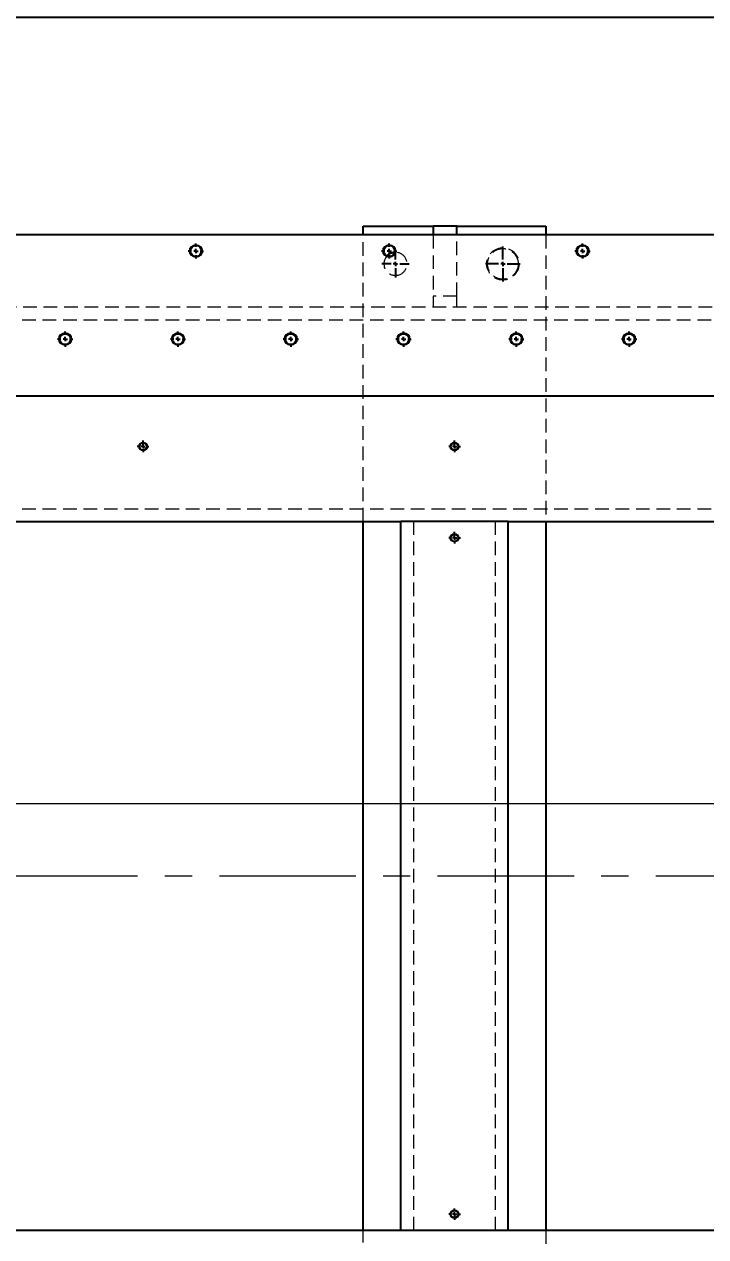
# Model space of a CAD drawing. Header units: millimetres. Extents: x 30 to 8380, y 30 to 5898.
# Drawn here: x 3488 to 4122, y 3846 to 4975 of the extents above; entities that cross this region are included whole.
import ezdxf

# ---------------------------------------------------------------- set-up
doc = ezdxf.new("R2010")
doc.units = ezdxf.units.MM
doc.header["$LTSCALE"] = 10
doc.linetypes.add('CENTERX2', pattern=[20.32, 12.7, -2.54, 2.54, -2.54])
doc.linetypes.add('HIDDEN', pattern=[1.905, 1.27, -0.635])
doc.layers.add('FORMAT', color=7, linetype='Continuous')
doc.styles.add('SLDTEXTSTYLE0', font='TXT', dxfattribs={"width": 0.7, "bigfont": 'bigfont'})
doc.dimstyles.new('SLDDIMSTYLE1', dxfattribs={"dimtxt": 36.380208, "dimasz": 30, "dimexe": 0, "dimexo": 0.0625, "dimgap": 9.095052, "dimtad": 3, "dimrnd": 1e-09, "dimzin": 12, "dimdsep": 46, "dimtxsty": 'SLDTEXTSTYLE0', "dimblk1": 'OPEN30', "dimblk2": 'OPEN30', "dimsah": 1, "dimcen": 0.09, "dimadec": 0, "dimazin": 3, "dimtfac": 1, "dimtdec": 3, "dimtofl": 0, "dimtmove": 0, "dimatfit": 3, "dimldrblk": 'OPEN30', "dimfxl": 1, "dimfrac": 2, "dimtolj": 1, "dimtzin": 12, "dimarcsym": 0})

# ---------------------------------------------------------------- blocks, each defined once
blk = doc.blocks.new('_Open30')
at = {"color": 0, "linetype": 'ByBlock', "lineweight": -2}
for p, q in [((-1, 0.267949), (0, 0)), ((0, 0), (-1, -0.267949)), ((0, 0), (-1, 0))]:
    blk.add_line(p, q, dxfattribs=at)
blk = doc.blocks.new('_D_26')
at = {"layer": 'FORMAT', "transparency": 16777216}
for p, q in [((2953.6, 4788.9), (2953.6, 5043.3)), ((7513.6, 4788.9), (7513.6, 5043.3)), ((7513.6, 5033.3), (2953.6, 5033.3))]:
    blk.add_line(p, q, dxfattribs=at)
at = {"layer": 'FORMAT', "transparency": 16777216, "xscale": 30, "yscale": 30, "rotation": 180}
blk.add_blockref('_Open30', (2953.6, 5033.3, 104), dxfattribs=at)
at = {"layer": 'FORMAT', "transparency": 16777216, "xscale": 30, "yscale": 30}
blk.add_blockref('_Open30', (7513.6, 5033.3, 104), dxfattribs=at)
at = {"layer": 'FORMAT', "transparency": 16777216, "insert": (5191.2, 5074.2), "char_height": 31.75, "attachment_point": 1, "style": 'SLDTEXTSTYLE0'}
blk.add_mtext('4560', dxfattribs=at)
blk = doc.blocks.new('_D_33')
at = {"layer": 'FORMAT', "transparency": 16777216}
for p, q in [((3287.8, 4773.9), (3287.8, 4991.2)), ((5267.8, 4781), (5267.8, 4991.2)), ((5267.8, 4981.2), (3287.8, 4981.2))]:
    blk.add_line(p, q, dxfattribs=at)
at = {"layer": 'FORMAT', "transparency": 16777216, "xscale": 30, "yscale": 30, "rotation": 180}
blk.add_blockref('_Open30', (3287.8, 4981.2, 104), dxfattribs=at)
at = {"layer": 'FORMAT', "transparency": 16777216, "xscale": 30, "yscale": 30}
blk.add_blockref('_Open30', (5267.8, 4981.2, 104), dxfattribs=at)
at = {"layer": 'FORMAT', "transparency": 16777216, "char_height": 31.75, "attachment_point": 1, "style": 'SLDTEXTSTYLE0'}
for s, insert in [('11xP180=', (4150.8, 5022.1)), ('1980', (4320.1, 5022.1))]:
    blk.add_mtext(s, dxfattribs=dict(at, insert=insert))
blk = doc.blocks.new('SW_CENTERMARKSYMBOL_20')
at = {"layer": 'FORMAT', "color": 0}
for p, q in [((356, 0), (352.9, 0)), ((360, 0), (358, 0)), ((360, 4), (360, 7.1)), ((360, 0), (360, 2)), ((360, 0), (360, -2)), ((360, 0), (362, 0)), ((364, 0), (367.1, 0)), ((536, 0), (532.9, 0)), ((540, 0), (538, 0)), ((540, 4), (540, 7.1)), ((540, 0), (540, 2)), ((540, 0), (540, -2)), ((540, 0), (542, 0)), ((544, 0), (547.1, 0)), ((716, 0), (712.9, 0)), ((720, 0), (718, 0)), ((720, 4), (720, 7.1)), ((720, 0), (720, 2)), ((720, 0), (720, -2)), ((720, 0), (722, 0)), ((724, 0), (727.1, 0)), ((360, -4), (360, -7.1)), ((540, -4), (540, -7.1)), ((720, -4), (720, -7.1))]:
    blk.add_line(p, q, dxfattribs=at)
blk = doc.blocks.new('SW_CENTERMARKSYMBOL_21')
at = {"layer": 'FORMAT', "color": 0}
for p, q in [((525, 1004), (525, 1007.1)), ((630, 1004), (630, 1007.1)), ((735, 1004), (735, 1007.1)), ((840, 1004), (840, 1007.1)), ((945, 1004), (945, 1007.1)), ((1050, 1004), (1050, 1007.1)), ((521, 1000), (517.9, 1000)), ((525, 1000), (523, 1000)), ((525, 1000), (525, 1002)), ((525, 1000), (525, 998)), ((525, 1000), (527, 1000)), ((525, 996), (525, 992.9)), ((529, 1000), (532.1, 1000)), ((626, 1000), (622.9, 1000)), ((630, 1000), (628, 1000)), ((630, 1000), (630, 1002)), ((630, 1000), (630, 998)), ((630, 1000), (632, 1000)), ((630, 996), (630, 992.9)), ((634, 1000), (637.1, 1000)), ((731, 1000), (727.9, 1000)), ((735, 1000), (733, 1000)), ((735, 1000), (735, 1002)), ((735, 1000), (735, 998)), ((735, 1000), (737, 1000)), ((735, 996), (735, 992.9)), ((739, 1000), (742.1, 1000)), ((836, 1000), (832.9, 1000)), ((840, 1000), (838, 1000)), ((840, 1000), (840, 1002)), ((840, 1000), (840, 998)), ((840, 1000), (842, 1000)), ((840, 996), (840, 992.9)), ((844, 1000), (847.1, 1000)), ((941, 1000), (937.9, 1000)), ((945, 1000), (943, 1000)), ((945, 1000), (945, 1002)), ((945, 1000), (945, 998)), ((945, 1000), (947, 1000)), ((945, 996), (945, 992.9)), ((949, 1000), (952.1, 1000)), ((1046, 1000), (1042.9, 1000)), ((1050, 1000), (1048, 1000)), ((1050, 1000), (1050, 1002)), ((1050, 1000), (1050, 998)), ((1050, 1000), (1052, 1000)), ((1050, 996), (1050, 992.9)), ((1054, 1000), (1057.1, 1000))]:
    blk.add_line(p, q, dxfattribs=at)
blk = doc.blocks.new('SW_CENTERMARKSYMBOL_22')
at = {"layer": 'FORMAT', "color": 0}
for p, q in [((-3770, 89), (-3770, 90.4)), ((-3480, 89), (-3480, 90.4)), ((-3774, 85), (-3775.4, 85)), ((-3770, 85), (-3772, 85)), ((-3770, 85), (-3770, 87)), ((-3770, 85), (-3770, 83)), ((-3770, 85), (-3768, 85)), ((-3770, 81), (-3770, 79.6)), ((-3766, 85), (-3764.6, 85)), ((-3484, 85), (-3485.4, 85)), ((-3480, 85), (-3482, 85)), ((-3480, 85), (-3480, 87)), ((-3480, 85), (-3480, 83)), ((-3480, 85), (-3478, 85)), ((-3480, 81), (-3480, 79.6)), ((-3476, 85), (-3474.6, 85)), ((-3484, 0), (-3485.4, 0)), ((-3480, 0), (-3482, 0)), ((-3480, 4), (-3480, 5.4)), ((-3480, 0), (-3480, 2)), ((-3480, 0), (-3480, -2)), ((-3480, 0), (-3478, 0)), ((-3476, 0), (-3474.6, 0)), ((-3480, -4), (-3480, -5.4)), ((-3484, -630), (-3485.4, -630)), ((-3480, -630), (-3482, -630)), ((-3480, -626), (-3480, -624.6)), ((-3480, -630), (-3480, -628)), ((-3480, -630), (-3480, -632)), ((-3480, -630), (-3478, -630)), ((-3476, -630), (-3474.6, -630)), ((-3480, -634), (-3480, -635.4))]:
    blk.add_line(p, q, dxfattribs=at)
blk = doc.blocks.new('SW_CENTERMARKSYMBOL_24')
at = {"layer": 'FORMAT', "color": 0}
for p, q in [((-2610, 4), (-2610, 16.25)), ((-2614, 0), (-2626.25, 0)), ((-2610, 0), (-2612, 0)), ((-2610, 0), (-2610, 2)), ((-2610, 0), (-2610, -2)), ((-2610, 0), (-2608, 0)), ((-2606, 0), (-2593.75, 0)), ((-2610, -4), (-2610, -16.25))]:
    blk.add_line(p, q, dxfattribs=at)
blk = doc.blocks.new('SW_CENTERMARKSYMBOL_25')
at = {"layer": 'FORMAT', "color": 0}
for p, q in [((-2610, 4), (-2610, 12.75)), ((-2614, 0), (-2622.75, 0)), ((-2610, 0), (-2612, 0)), ((-2610, 0), (-2610, 2)), ((-2610, 0), (-2610, -2)), ((-2610, 0), (-2608, 0)), ((-2606, 0), (-2597.25, 0)), ((-2610, -4), (-2610, -12.75))]:
    blk.add_line(p, q, dxfattribs=at)

msp = doc.modelspace()

# ---------------------------------------------------------------- linework, layer by layer
at = {"color": 7, "linetype": 'Continuous', "lineweight": 25}
for p, q in [((7513.5727932, 4778.8972603), (2953.5727932, 4778.8972603)), ((3803.5727932, 4786.8972603), (3868.5727932, 4786.8972603)), ((3803.5727932, 4778.8972603), (3803.5727932, 4786.8972603)), ((3890.5727932, 4786.8972603), (3868.5727932, 4786.8972603)), ((3868.5727932, 4786.8972603), (3868.5727932, 4778.8972603)), ((3890.5727932, 4786.8972603), (3973.5727932, 4786.8972603)), ((3890.5727932, 4778.8972603), (3890.5727932, 4786.8972603)), ((3973.5727932, 4786.8972603), (3973.5727932, 4778.8972603)), ((2953.5727932, 4628.8972603), (7513.5727932, 4628.8972603)), ((3068.5727932, 4511.8972603), (3838.5727932, 4511.8972603)), ((3803.5727932, 3851.8972603), (3803.5727932, 4511.8972603)), ((3838.5727932, 3851.8972603), (3838.5727932, 4511.8972603)), ((3868.5727932, 4511.8972603), (3838.5727932, 4511.8972603)), ((3908.5727932, 4511.8972603), (3868.5727932, 4511.8972603)), ((3938.5727932, 4511.8972603), (3908.5727932, 4511.8972603)), ((3938.5727932, 4511.8972603), (4708.5727932, 4511.8972603)), ((3938.5727932, 3851.8972603), (3938.5727932, 4511.8972603)), ((3973.5727932, 4511.8972603), (3973.5727932, 3851.8972603)), ((3068.5727932, 3851.8972603), (3838.5727932, 3851.8972603)), ((3838.5727932, 3851.8972603), (3868.5727932, 3851.8972603)), ((3868.5727932, 3851.8972603), (3908.5727932, 3851.8972603)), ((3908.5727932, 3851.8972603), (3938.5727932, 3851.8972603)), ((3938.5727932, 3851.8972603), (4708.5727932, 3851.8972603))]:
    msp.add_line(p, q, dxfattribs=at)
at = {"color": 7, "linetype": 'HIDDEN', "lineweight": 18}
for p, q in [((3803.5727932, 4511.8972603), (3803.5727932, 4778.8972603)), ((3868.5727932, 4778.8972603), (3868.5727932, 4721.8972603)), ((3890.5727932, 4721.8972603), (3890.5727932, 4778.8972603)), ((3973.5727932, 4778.8972603), (3973.5727932, 4511.8972603)), ((3890.5727932, 4721.8972603), (3868.5727932, 4721.8972603)), ((3868.5727932, 4721.8972603), (3868.5727932, 4711.8972603)), ((3890.5727932, 4711.8972603), (3890.5727932, 4721.8972603)), ((2953.5727932, 4711.8972603), (7513.5727932, 4711.8972603)), ((2933.5727932, 4699.8972603), (7513.5727932, 4699.8972603)), ((2933.5727932, 4523.8972603), (7513.5727932, 4523.8972603)), ((3850.5727932, 3851.8972603), (3850.5727932, 4511.8972603)), ((3926.5727932, 3851.8972603), (3926.5727932, 4511.8972603)), ((3803.5727932, 3649.8972603), (3803.5727932, 3851.8972603)), ((3973.5727932, 3851.8972603), (3973.5727932, 3649.8972603))]:
    msp.add_line(p, q, dxfattribs=at)
at = {"color": 7, "linetype": 'Continuous', "lineweight": 18}
msp.add_line((7479.5911049, 4248.9677664), (2956.7868545, 4248.9677664), dxfattribs=at)
for centre, radius in [((3647.7727932, 4763.8972603), 6), ((3827.7727932, 4763.8972603), 6), ((4007.7727932, 4763.8972603), 6), ((3526.0727932, 4681.8972603), 6), ((3631.0727932, 4681.8972603), 6), ((3736.0727932, 4681.8972603), 6), ((3841.0727932, 4681.8972603), 6), ((3946.0727932, 4681.8972603), 6), ((4051.0727932, 4681.8972603), 6), ((3598.5727932, 4581.8972603), 4), ((3888.5727932, 4581.8972603), 4), ((3888.5727932, 4496.8972603), 4), ((3888.5727932, 3866.8972603), 4)]:
    msp.add_circle(centre, radius, dxfattribs=at)
at = {"color": 7, "linetype": 'Continuous', "lineweight": 25}
for centre, radius in [((3647.7727932, 4763.8972603), 5.1), ((3827.7727932, 4763.8972603), 5.1), ((4007.7727932, 4763.8972603), 5.1), ((3526.0727932, 4681.8972603), 5.1), ((3631.0727932, 4681.8972603), 5.1), ((3736.0727932, 4681.8972603), 5.1), ((3841.0727932, 4681.8972603), 5.1), ((3946.0727932, 4681.8972603), 5.1), ((4051.0727932, 4681.8972603), 5.1), ((3598.5727932, 4581.8972603), 3.4), ((3888.5727932, 4581.8972603), 3.4), ((3888.5727932, 4496.8972603), 3.4), ((3888.5727932, 3866.8972603), 3.4)]:
    msp.add_circle(centre, radius, dxfattribs=at)
at = {"color": 7, "linetype": 'HIDDEN', "lineweight": 18}
for radius in [15, 14.25]:
    msp.add_circle((3933.5727932, 4751.8972603), radius, dxfattribs=at)
for start, end in [(136.9794716926, 270), (270, 94.6125812952)]:
    msp.add_arc((3833.5727932, 4751.8972603), 10.75, start, end, dxfattribs=at)
at = {"color": 7, "linetype": 'Continuous', "lineweight": 25}
msp.add_arc((3833.5727932, 4751.8972603), 10.75, 94.6125812952, 136.9794716926, dxfattribs=at)
at = {"color": 7, "linetype": 'HIDDEN', "lineweight": 18}
for points in [[(3520.9727932, 4681.8972603), (3520.9727932, 4681.9789335), (3520.9747563, 4682.060631), (3520.9786788, 4682.1422072)], [(3625.9727932, 4681.8972603), (3625.9727932, 4681.9789335), (3625.9747563, 4682.060631), (3625.9786788, 4682.1422072)], [(3730.9727932, 4681.8972603), (3730.9727932, 4681.9789335), (3730.9747563, 4682.060631), (3730.9786788, 4682.1422072)], [(3835.9727932, 4681.8972603), (3835.9727932, 4681.9789335), (3835.9747563, 4682.060631), (3835.9786788, 4682.1422072)], [(3940.9727932, 4681.8972603), (3940.9727932, 4681.9789335), (3940.9747563, 4682.060631), (3940.9786788, 4682.1422072)], [(4045.9727932, 4681.8972603), (4045.9727932, 4681.9789335), (4045.9747563, 4682.060631), (4045.9786788, 4682.1422072)]]:
    msp.add_open_spline(points, degree=3, dxfattribs=at)
at = {"layer": 'FORMAT', "linetype": 'CENTERX2', "lineweight": 18}
msp.add_line((2856.8042312, 4181.8972603), (7601.2268872, 4181.8972603), dxfattribs=at)

# ---------------------------------------------------------------- block references
at = {"layer": 'FORMAT'}
for name, p in [('SW_CENTERMARKSYMBOL_24', (6543.5727932, 4751.8972603)), ('SW_CENTERMARKSYMBOL_20', (3287.7727932, 4763.8972603)), ('SW_CENTERMARKSYMBOL_25', (6443.5727932, 4751.8972603)), ('SW_CENTERMARKSYMBOL_21', (3001.0727932, 3681.8972603)), ('SW_CENTERMARKSYMBOL_22', (7368.5727932, 4496.8972603))]:
    msp.add_blockref(name, p, dxfattribs=at)

# ---------------------------------------------------------------- dimensions: what is measured, and where the dimension line sits
dim = msp.add_linear_dim(base=(2953.5727932, 5033.3004054), p1=(7513.5727932, 4778.8972603), p2=(2953.5727932, 4778.8972603), dimstyle='SLDDIMSTYLE1', dxfattribs=at)
dim.commit()
dim.dimension.update_dxf_attribs({"geometry": '_D_26', "text_midpoint": (5233.5727932, 5033.3004054), "dimtype": 160})
dim = msp.add_linear_dim(base=(3287.7727932, 4981.1876676), p1=(5267.7727932, 4770.9972603), p2=(3287.7727932, 4763.8972603), text='11xP180=<>', dimstyle='SLDDIMSTYLE1', dxfattribs=at)
dim.commit()
dim.dimension.update_dxf_attribs({"geometry": '_D_33', "text_midpoint": (4277.7727932, 4981.1876676), "dimtype": 160})

doc.saveas('drawing.dxf')
